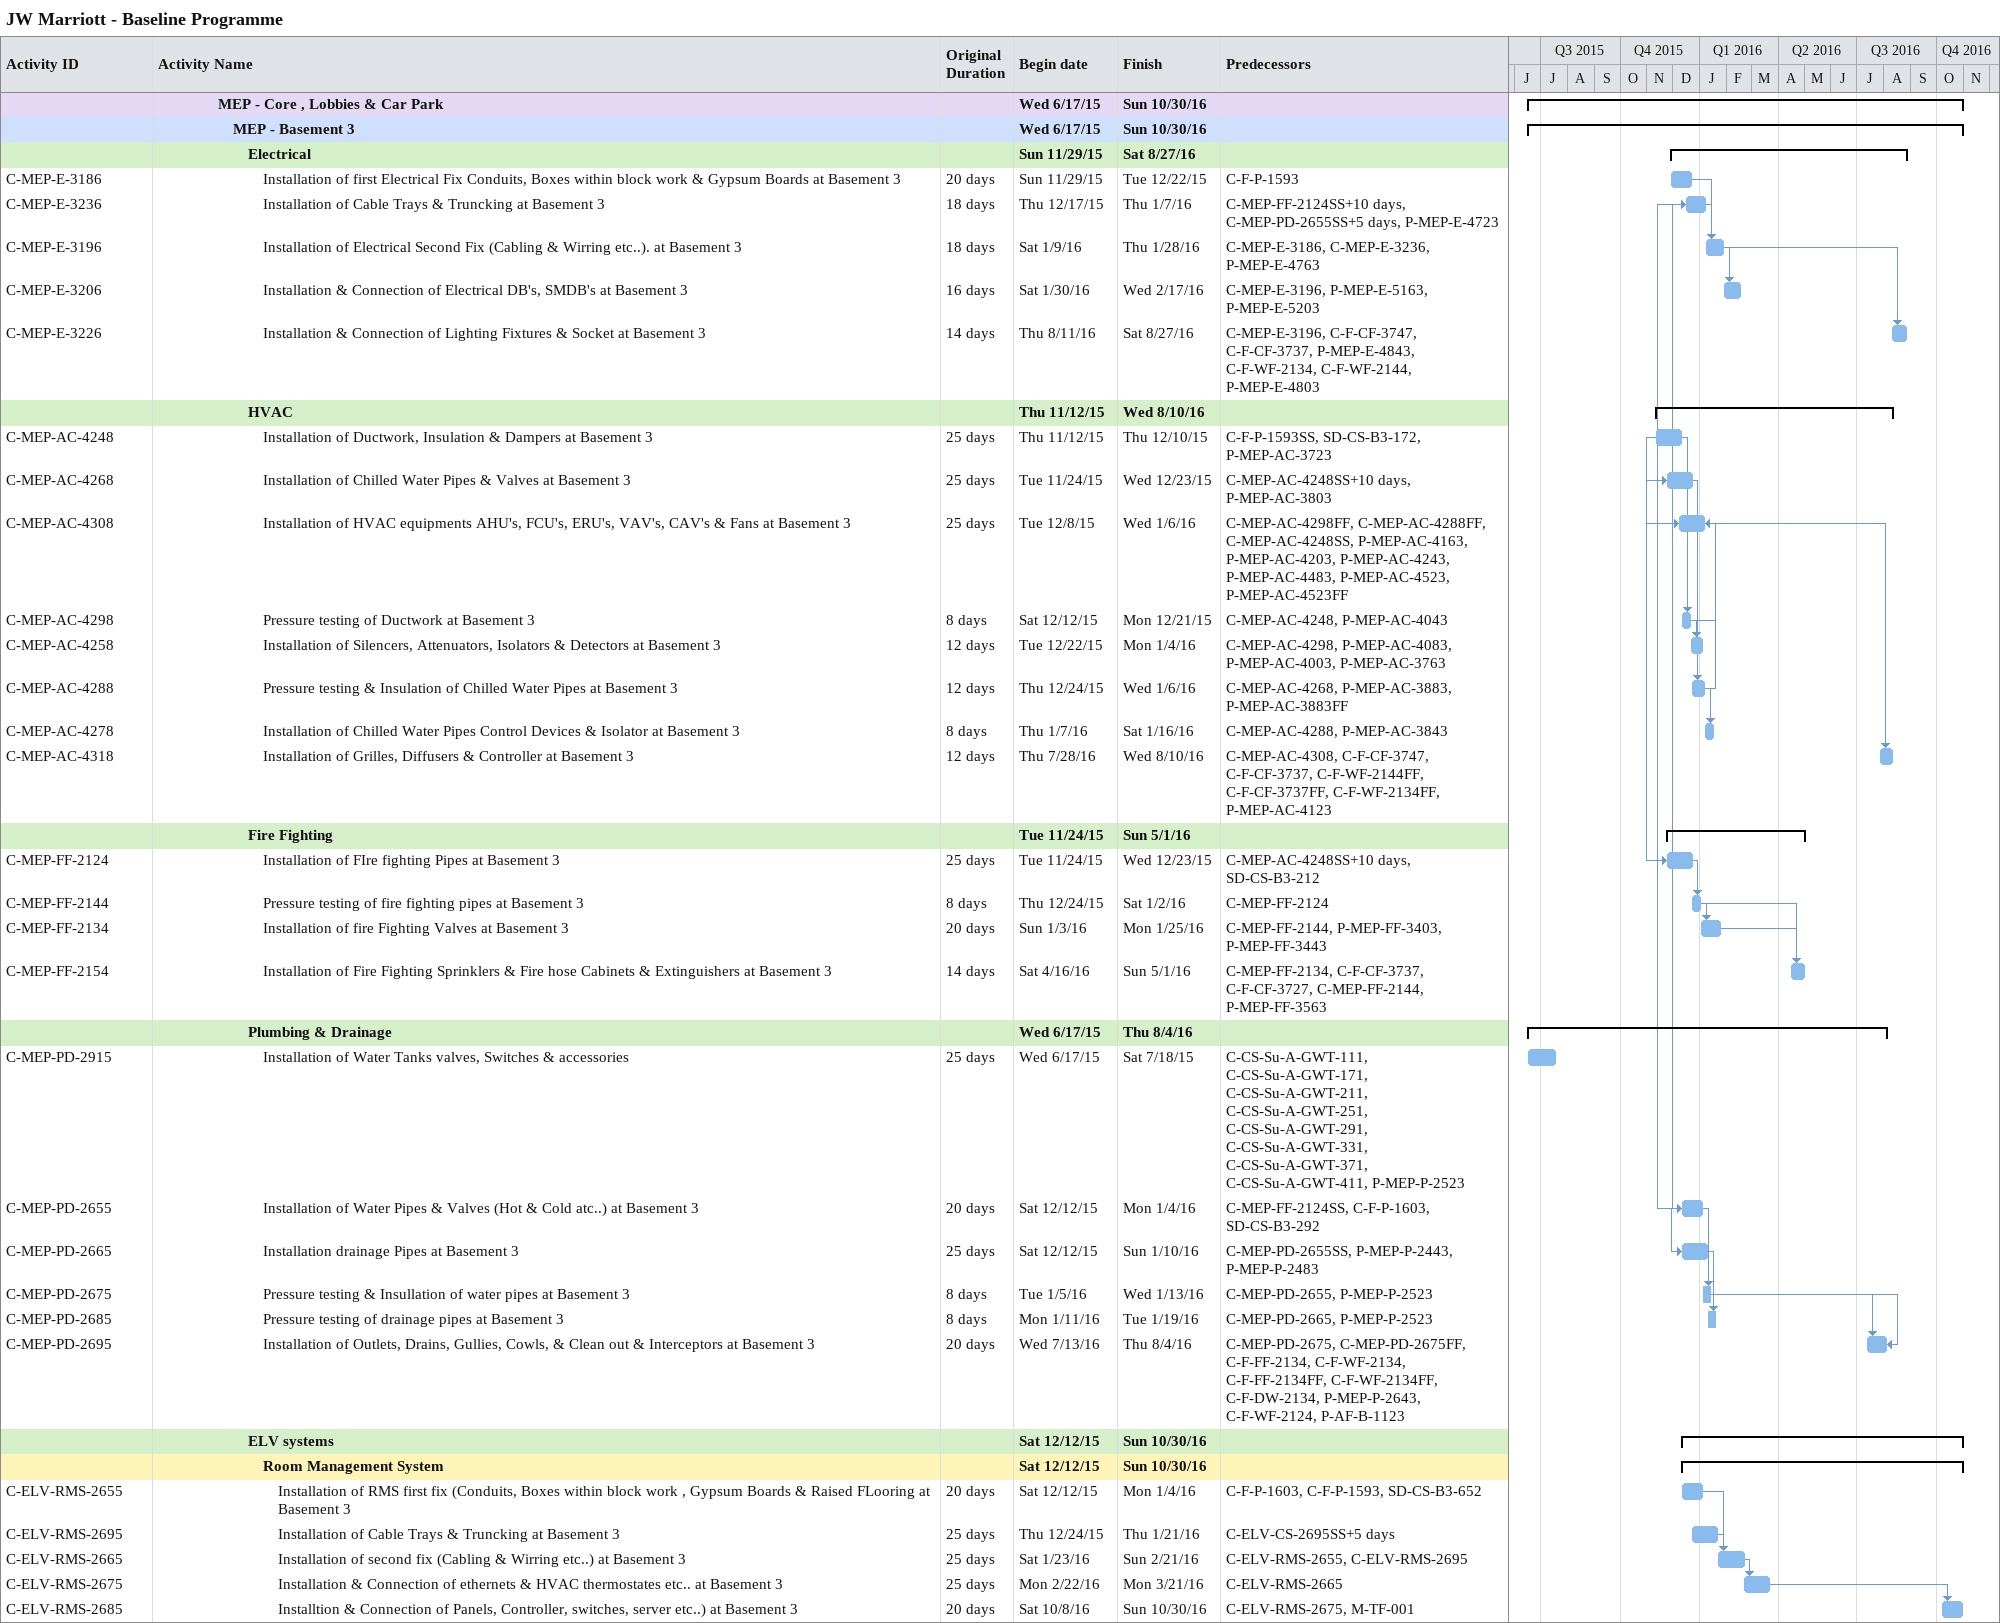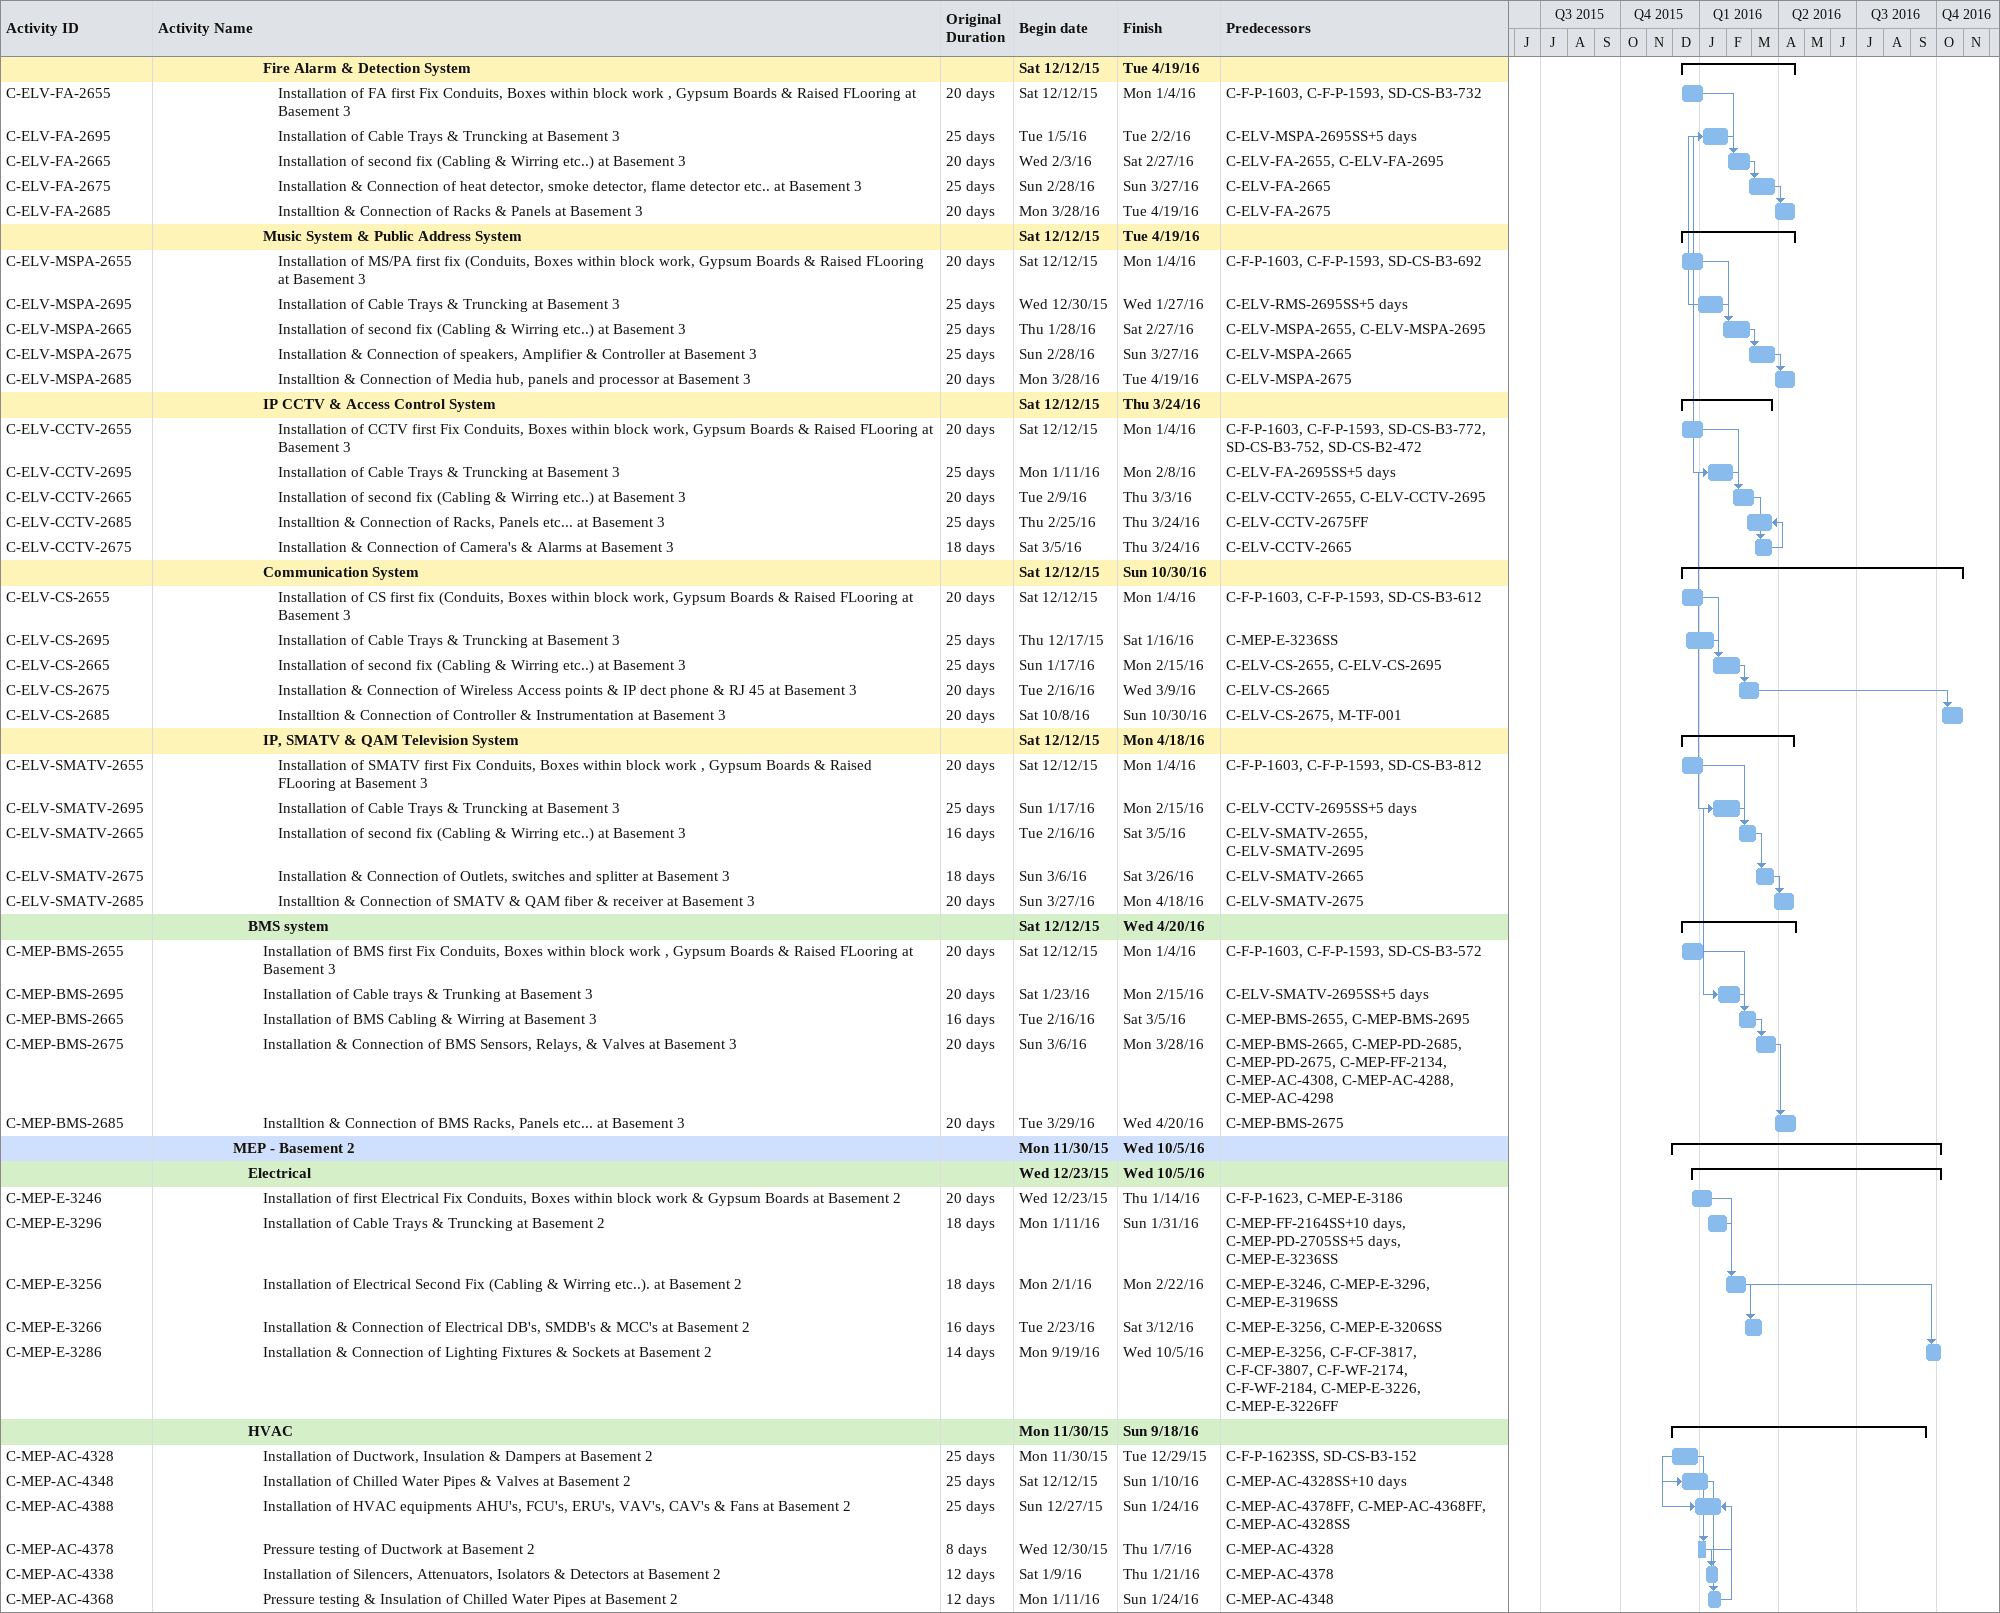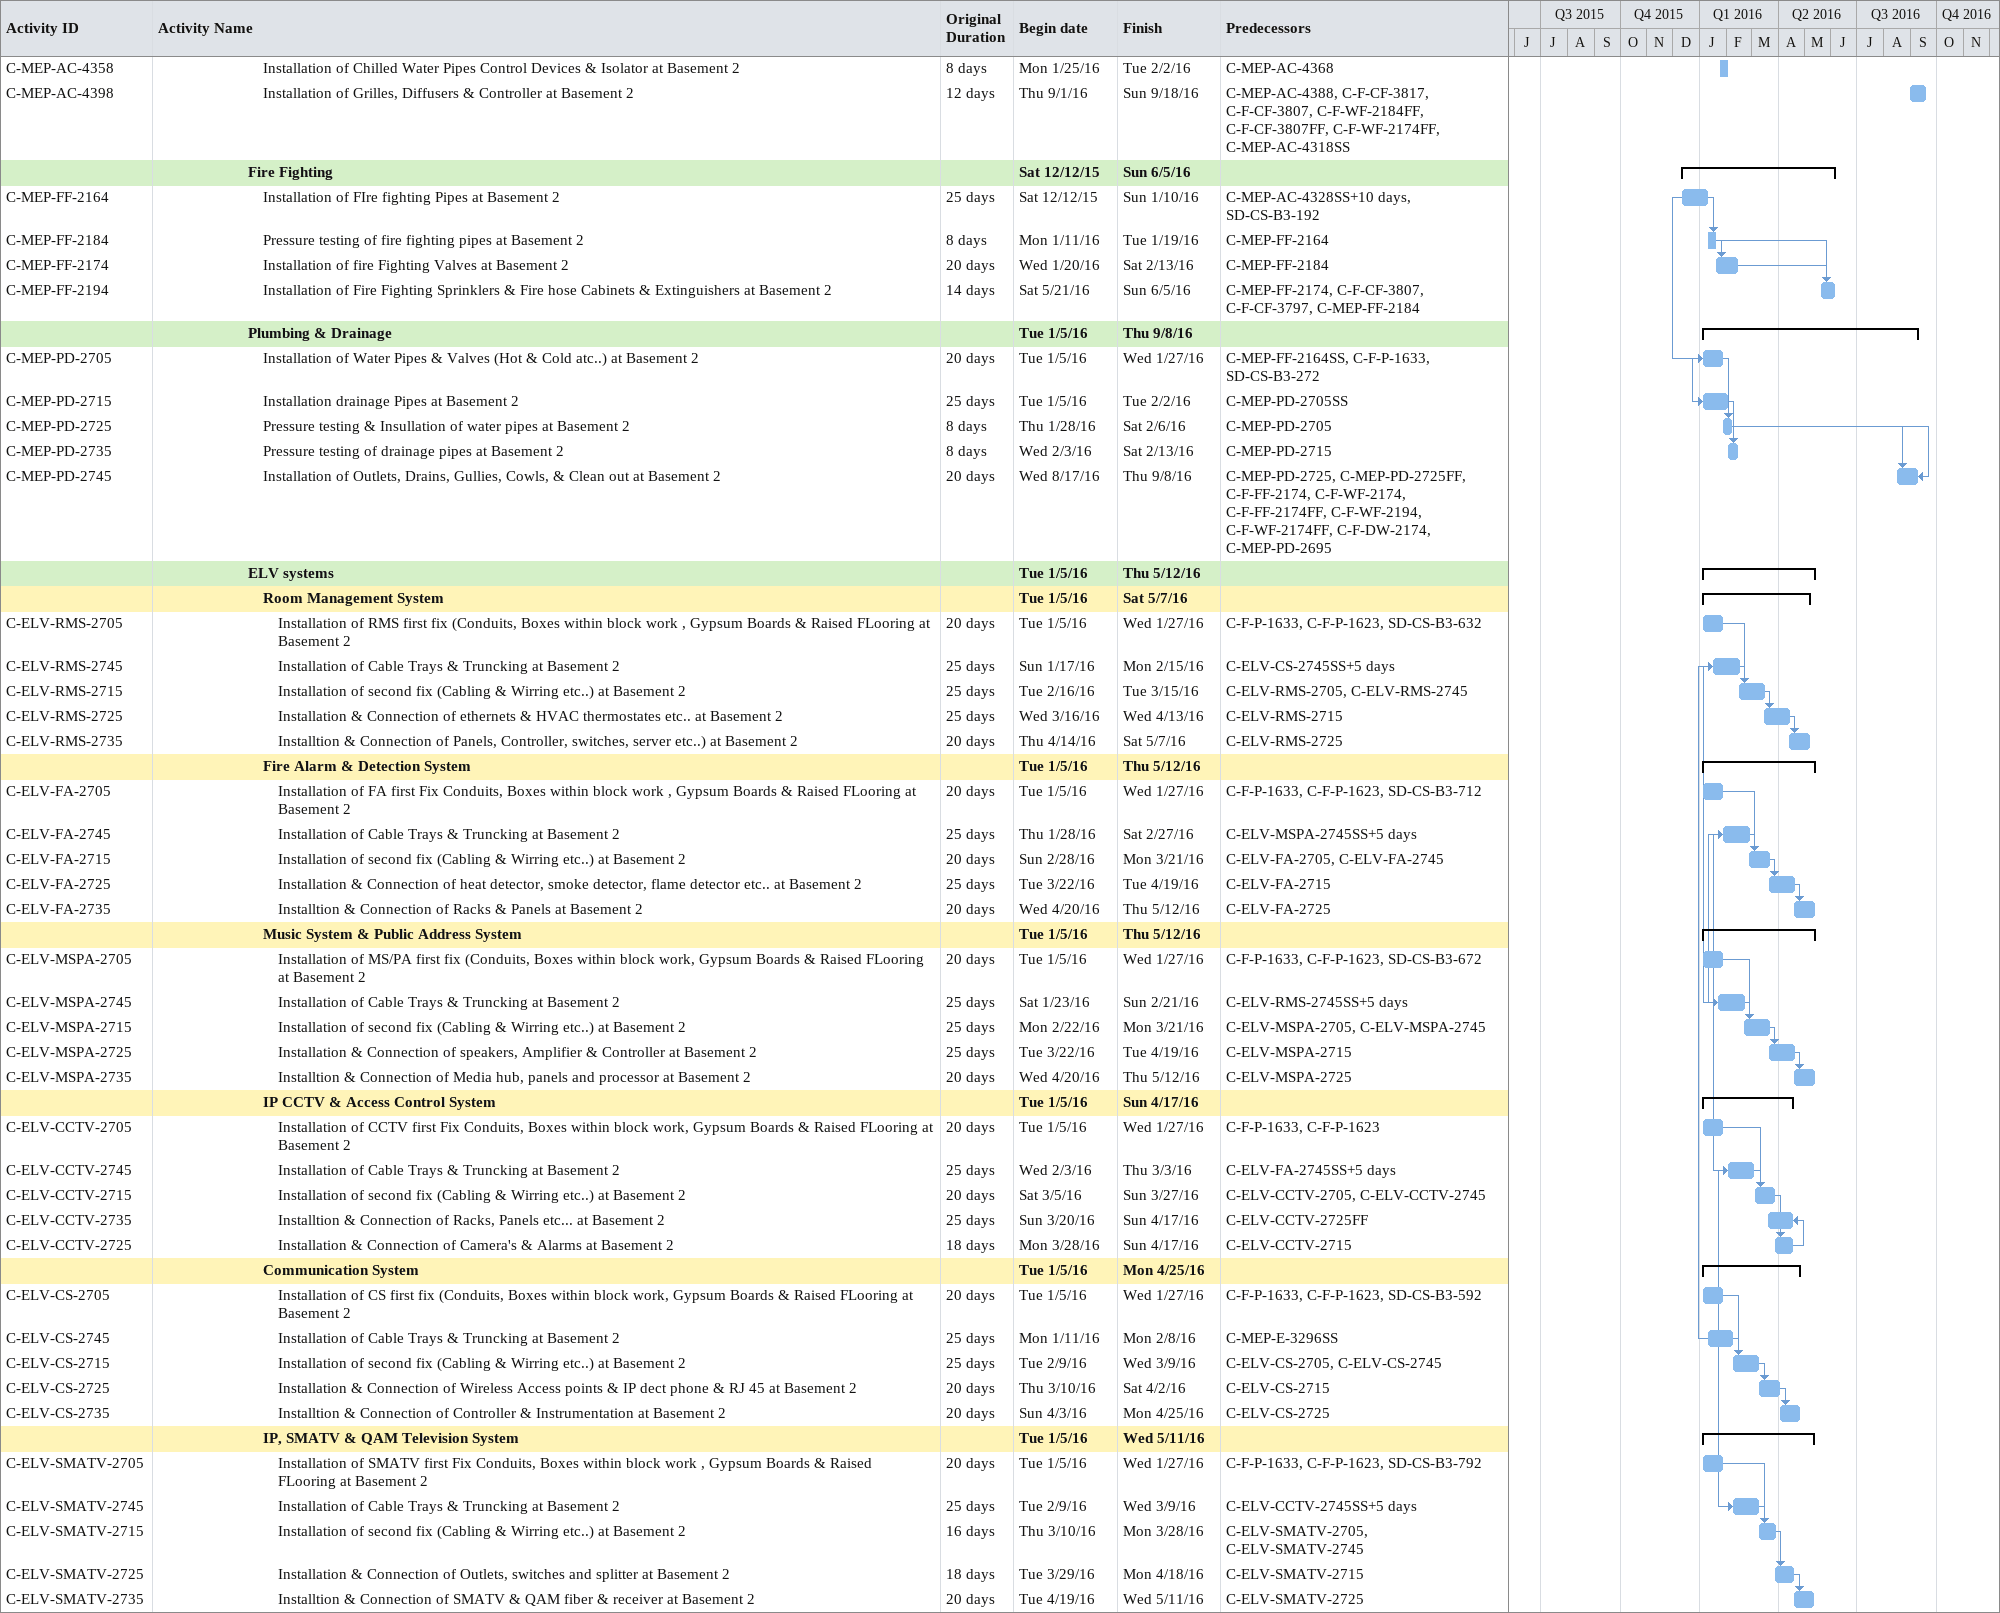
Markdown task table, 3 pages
JW Marriott - Baseline Programme

| ID | Level | Task | Original duration | Start | Finish | Predecessors |
|---|---|---|---|---|---|---|
|  | 5 | **MEP - Core , Lobbies & Car Park** |  | 2015-06-17 | 2016-10-30 |  |
|  | 6 | **MEP - Basement 3** |  | 2015-06-17 | 2016-10-30 |  |
|  | 7 | **Electrical** |  | 2015-11-29 | 2016-08-27 |  |
| C-MEP-E-3186 | 8 | Installation of first Electrical Fix Conduits, Boxes within block work & Gypsum Boards at Basement 3 | 20d | 2015-11-29 | 2015-12-22 | C-F-P-1593 |
| C-MEP-E-3236 | 8 | Installation of Cable Trays & Truncking at Basement 3 | 18d | 2015-12-17 | 2016-01-07 | C-MEP-FF-2124SS+10d, C-MEP-PD-2655SS+5d, P-MEP-E-4723 |
| C-MEP-E-3196 | 8 | Installation of Electrical Second Fix (Cabling & Wirring etc..). at Basement 3 | 18d | 2016-01-09 | 2016-01-28 | C-MEP-E-3186, C-MEP-E-3236, P-MEP-E-4763 |
| C-MEP-E-3206 | 8 | Installation & Connection of Electrical DB's, SMDB's at Basement 3 | 16d | 2016-01-30 | 2016-02-17 | C-MEP-E-3196, P-MEP-E-5163, P-MEP-E-5203 |
| C-MEP-E-3226 | 8 | Installation & Connection of Lighting Fixtures & Socket at Basement 3 | 14d | 2016-08-11 | 2016-08-27 | C-MEP-E-3196, C-F-CF-3747, C-F-CF-3737, P-MEP-E-4843, C-F-WF-2134, C-F-WF-2144, P-MEP-E-4803 |
|  | 7 | **HVAC** |  | 2015-11-12 | 2016-08-10 |  |
| C-MEP-AC-4248 | 8 | Installation of Ductwork, Insulation & Dampers at Basement 3 | 25d | 2015-11-12 | 2015-12-10 | C-F-P-1593SS, SD-CS-B3-172, P-MEP-AC-3723 |
| C-MEP-AC-4268 | 8 | Installation of Chilled Water Pipes & Valves at Basement 3 | 25d | 2015-11-24 | 2015-12-23 | C-MEP-AC-4248SS+10d, P-MEP-AC-3803 |
| C-MEP-AC-4308 | 8 | Installation of HVAC equipments AHU's, FCU's, ERU's, VAV's, CAV's & Fans at Basement 3 | 25d | 2015-12-08 | 2016-01-06 | C-MEP-AC-4298FF, C-MEP-AC-4288FF, C-MEP-AC-4248SS, P-MEP-AC-4163, P-MEP-AC-4203, P-MEP-AC-4243, P-MEP-AC-4483, P-MEP-AC-4523, P-MEP-AC-4523FF |
| C-MEP-AC-4298 | 8 | Pressure testing of Ductwork at Basement 3 | 8d | 2015-12-12 | 2015-12-21 | C-MEP-AC-4248, P-MEP-AC-4043 |
| C-MEP-AC-4258 | 8 | Installation of Silencers, Attenuators, Isolators & Detectors at Basement 3 | 12d | 2015-12-22 | 2016-01-04 | C-MEP-AC-4298, P-MEP-AC-4083, P-MEP-AC-4003, P-MEP-AC-3763 |
| C-MEP-AC-4288 | 8 | Pressure testing & Insulation of Chilled Water Pipes at Basement 3 | 12d | 2015-12-24 | 2016-01-06 | C-MEP-AC-4268, P-MEP-AC-3883, P-MEP-AC-3883FF |
| C-MEP-AC-4278 | 8 | Installation of Chilled Water Pipes Control Devices & Isolator at Basement 3 | 8d | 2016-01-07 | 2016-01-16 | C-MEP-AC-4288, P-MEP-AC-3843 |
| C-MEP-AC-4318 | 8 | Installation of Grilles, Diffusers & Controller at Basement 3 | 12d | 2016-07-28 | 2016-08-10 | C-MEP-AC-4308, C-F-CF-3747, C-F-CF-3737, C-F-WF-2144FF, C-F-CF-3737FF, C-F-WF-2134FF, P-MEP-AC-4123 |
|  | 7 | **Fire Fighting** |  | 2015-11-24 | 2016-05-01 |  |
| C-MEP-FF-2124 | 8 | Installation of FIre fighting Pipes at Basement 3 | 25d | 2015-11-24 | 2015-12-23 | C-MEP-AC-4248SS+10d, SD-CS-B3-212 |
| C-MEP-FF-2144 | 8 | Pressure testing of fire fighting pipes at Basement 3 | 8d | 2015-12-24 | 2016-01-02 | C-MEP-FF-2124 |
| C-MEP-FF-2134 | 8 | Installation of fire Fighting Valves at Basement 3 | 20d | 2016-01-03 | 2016-01-25 | C-MEP-FF-2144, P-MEP-FF-3403, P-MEP-FF-3443 |
| C-MEP-FF-2154 | 8 | Installation of Fire Fighting Sprinklers & Fire hose Cabinets & Extinguishers at Basement 3 | 14d | 2016-04-16 | 2016-05-01 | C-MEP-FF-2134, C-F-CF-3737, C-F-CF-3727, C-MEP-FF-2144, P-MEP-FF-3563 |
|  | 7 | **Plumbing & Drainage** |  | 2015-06-17 | 2016-08-04 |  |
| C-MEP-PD-2915 | 8 | Installation of Water Tanks valves, Switches & accessories | 25d | 2015-06-17 | 2015-07-18 | C-CS-Su-A-GWT-111, C-CS-Su-A-GWT-171, C-CS-Su-A-GWT-211, C-CS-Su-A-GWT-251, C-CS-Su-A-GWT-291, C-CS-Su-A-GWT-331, C-CS-Su-A-GWT-371, C-CS-Su-A-GWT-411, P-MEP-P-2523 |
| C-MEP-PD-2655 | 8 | Installation of Water Pipes & Valves (Hot & Cold atc..) at Basement 3 | 20d | 2015-12-12 | 2016-01-04 | C-MEP-FF-2124SS, C-F-P-1603, SD-CS-B3-292 |
| C-MEP-PD-2665 | 8 | Installation drainage Pipes at Basement 3 | 25d | 2015-12-12 | 2016-01-10 | C-MEP-PD-2655SS, P-MEP-P-2443, P-MEP-P-2483 |
| C-MEP-PD-2675 | 8 | Pressure testing & Insullation of water pipes at Basement 3 | 8d | 2016-01-05 | 2016-01-13 | C-MEP-PD-2655, P-MEP-P-2523 |
| C-MEP-PD-2685 | 8 | Pressure testing of drainage pipes at Basement 3 | 8d | 2016-01-11 | 2016-01-19 | C-MEP-PD-2665, P-MEP-P-2523 |
| C-MEP-PD-2695 | 8 | Installation of Outlets, Drains, Gullies, Cowls, & Clean out & Interceptors at Basement 3 | 20d | 2016-07-13 | 2016-08-04 | C-MEP-PD-2675, C-MEP-PD-2675FF, C-F-FF-2134, C-F-WF-2134, C-F-FF-2134FF, C-F-WF-2134FF, C-F-DW-2134, P-MEP-P-2643, C-F-WF-2124, P-AF-B-1123 |
|  | 7 | **ELV systems** |  | 2015-12-12 | 2016-10-30 |  |
|  | 8 | **Room Management System** |  | 2015-12-12 | 2016-10-30 |  |
| C-ELV-RMS-2655 | 9 | Installation of RMS first fix (Conduits, Boxes within block work , Gypsum Boards & Raised FLooring at Basement 3 | 20d | 2015-12-12 | 2016-01-04 | C-F-P-1603, C-F-P-1593, SD-CS-B3-652 |
| C-ELV-RMS-2695 | 9 | Installation of Cable Trays & Truncking at Basement 3 | 25d | 2015-12-24 | 2016-01-21 | C-ELV-CS-2695SS+5d |
| C-ELV-RMS-2665 | 9 | Installation of second fix (Cabling & Wirring etc..) at Basement 3 | 25d | 2016-01-23 | 2016-02-21 | C-ELV-RMS-2655, C-ELV-RMS-2695 |
| C-ELV-RMS-2675 | 9 | Installation & Connection of ethernets & HVAC thermostates etc.. at Basement 3 | 25d | 2016-02-22 | 2016-03-21 | C-ELV-RMS-2665 |
| C-ELV-RMS-2685 | 9 | Installtion & Connection of Panels, Controller, switches, server etc..) at Basement 3 | 20d | 2016-10-08 | 2016-10-30 | C-ELV-RMS-2675, M-TF-001 |
|  | 8 | **Fire Alarm & Detection System** |  | 2015-12-12 | 2016-04-19 |  |
| C-ELV-FA-2655 | 9 | Installation of FA first Fix Conduits, Boxes within block work , Gypsum Boards & Raised FLooring at Basement 3 | 20d | 2015-12-12 | 2016-01-04 | C-F-P-1603, C-F-P-1593, SD-CS-B3-732 |
| C-ELV-FA-2695 | 9 | Installation of Cable Trays & Truncking at Basement 3 | 25d | 2016-01-05 | 2016-02-02 | C-ELV-MSPA-2695SS+5d |
| C-ELV-FA-2665 | 9 | Installation of second fix (Cabling & Wirring etc..) at Basement 3 | 20d | 2016-02-03 | 2016-02-27 | C-ELV-FA-2655, C-ELV-FA-2695 |
| C-ELV-FA-2675 | 9 | Installation & Connection of heat detector, smoke detector, flame detector etc.. at Basement 3 | 25d | 2016-02-28 | 2016-03-27 | C-ELV-FA-2665 |
| C-ELV-FA-2685 | 9 | Installtion & Connection of Racks & Panels at Basement 3 | 20d | 2016-03-28 | 2016-04-19 | C-ELV-FA-2675 |
|  | 8 | **Music System & Public Address System** |  | 2015-12-12 | 2016-04-19 |  |
| C-ELV-MSPA-2655 | 9 | Installation of MS/PA first fix (Conduits, Boxes within block work, Gypsum Boards & Raised FLooring at Basement 3 | 20d | 2015-12-12 | 2016-01-04 | C-F-P-1603, C-F-P-1593, SD-CS-B3-692 |
| C-ELV-MSPA-2695 | 9 | Installation of Cable Trays & Truncking at Basement 3 | 25d | 2015-12-30 | 2016-01-27 | C-ELV-RMS-2695SS+5d |
| C-ELV-MSPA-2665 | 9 | Installation of second fix (Cabling & Wirring etc..) at Basement 3 | 25d | 2016-01-28 | 2016-02-27 | C-ELV-MSPA-2655, C-ELV-MSPA-2695 |
| C-ELV-MSPA-2675 | 9 | Installation & Connection of speakers, Amplifier & Controller at Basement 3 | 25d | 2016-02-28 | 2016-03-27 | C-ELV-MSPA-2665 |
| C-ELV-MSPA-2685 | 9 | Installtion & Connection of Media hub, panels and processor at Basement 3 | 20d | 2016-03-28 | 2016-04-19 | C-ELV-MSPA-2675 |
|  | 8 | **IP CCTV & Access Control System** |  | 2015-12-12 | 2016-03-24 |  |
| C-ELV-CCTV-2655 | 9 | Installation of CCTV first Fix Conduits, Boxes within block work, Gypsum Boards & Raised FLooring at Basement 3 | 20d | 2015-12-12 | 2016-01-04 | C-F-P-1603, C-F-P-1593, SD-CS-B3-772, SD-CS-B3-752, SD-CS-B2-472 |
| C-ELV-CCTV-2695 | 9 | Installation of Cable Trays & Truncking at Basement 3 | 25d | 2016-01-11 | 2016-02-08 | C-ELV-FA-2695SS+5d |
| C-ELV-CCTV-2665 | 9 | Installation of second fix (Cabling & Wirring etc..) at Basement 3 | 20d | 2016-02-09 | 2016-03-03 | C-ELV-CCTV-2655, C-ELV-CCTV-2695 |
| C-ELV-CCTV-2685 | 9 | Installtion & Connection of Racks, Panels etc... at Basement 3 | 25d | 2016-02-25 | 2016-03-24 | C-ELV-CCTV-2675FF |
| C-ELV-CCTV-2675 | 9 | Installation & Connection of Camera's & Alarms at Basement 3 | 18d | 2016-03-05 | 2016-03-24 | C-ELV-CCTV-2665 |
|  | 8 | **Communication System** |  | 2015-12-12 | 2016-10-30 |  |
| C-ELV-CS-2655 | 9 | Installation of CS first fix (Conduits, Boxes within block work, Gypsum Boards & Raised FLooring at Basement 3 | 20d | 2015-12-12 | 2016-01-04 | C-F-P-1603, C-F-P-1593, SD-CS-B3-612 |
| C-ELV-CS-2695 | 9 | Installation of Cable Trays & Truncking at Basement 3 | 25d | 2015-12-17 | 2016-01-16 | C-MEP-E-3236SS |
| C-ELV-CS-2665 | 9 | Installation of second fix (Cabling & Wirring etc..) at Basement 3 | 25d | 2016-01-17 | 2016-02-15 | C-ELV-CS-2655, C-ELV-CS-2695 |
| C-ELV-CS-2675 | 9 | Installation & Connection of Wireless Access points & IP dect phone & RJ 45 at Basement 3 | 20d | 2016-02-16 | 2016-03-09 | C-ELV-CS-2665 |
| C-ELV-CS-2685 | 9 | Installtion & Connection of Controller & Instrumentation at Basement 3 | 20d | 2016-10-08 | 2016-10-30 | C-ELV-CS-2675, M-TF-001 |
|  | 8 | **IP, SMATV & QAM Television System** |  | 2015-12-12 | 2016-04-18 |  |
| C-ELV-SMATV-2655 | 9 | Installation of SMATV first Fix Conduits, Boxes within block work , Gypsum Boards & Raised FLooring at Basement 3 | 20d | 2015-12-12 | 2016-01-04 | C-F-P-1603, C-F-P-1593, SD-CS-B3-812 |
| C-ELV-SMATV-2695 | 9 | Installation of Cable Trays & Truncking at Basement 3 | 25d | 2016-01-17 | 2016-02-15 | C-ELV-CCTV-2695SS+5d |
| C-ELV-SMATV-2665 | 9 | Installation of second fix (Cabling & Wirring etc..) at Basement 3 | 16d | 2016-02-16 | 2016-03-05 | C-ELV-SMATV-2655, C-ELV-SMATV-2695 |
| C-ELV-SMATV-2675 | 9 | Installation & Connection of Outlets, switches and splitter at Basement 3 | 18d | 2016-03-06 | 2016-03-26 | C-ELV-SMATV-2665 |
| C-ELV-SMATV-2685 | 9 | Installtion & Connection of SMATV & QAM fiber & receiver at Basement 3 | 20d | 2016-03-27 | 2016-04-18 | C-ELV-SMATV-2675 |
|  | 7 | **BMS system** |  | 2015-12-12 | 2016-04-20 |  |
| C-MEP-BMS-2655 | 8 | Installation of BMS first Fix Conduits, Boxes within block work , Gypsum Boards & Raised FLooring at Basement 3 | 20d | 2015-12-12 | 2016-01-04 | C-F-P-1603, C-F-P-1593, SD-CS-B3-572 |
| C-MEP-BMS-2695 | 8 | Installation of Cable trays & Trunking at Basement 3 | 20d | 2016-01-23 | 2016-02-15 | C-ELV-SMATV-2695SS+5d |
| C-MEP-BMS-2665 | 8 | Installation of BMS Cabling & Wirring at Basement 3 | 16d | 2016-02-16 | 2016-03-05 | C-MEP-BMS-2655, C-MEP-BMS-2695 |
| C-MEP-BMS-2675 | 8 | Installation & Connection of BMS Sensors, Relays, & Valves at Basement 3 | 20d | 2016-03-06 | 2016-03-28 | C-MEP-BMS-2665, C-MEP-PD-2685, C-MEP-PD-2675, C-MEP-FF-2134, C-MEP-AC-4308, C-MEP-AC-4288, C-MEP-AC-4298 |
| C-MEP-BMS-2685 | 8 | Installtion & Connection of BMS Racks, Panels etc... at Basement 3 | 20d | 2016-03-29 | 2016-04-20 | C-MEP-BMS-2675 |
|  | 6 | **MEP - Basement 2** |  | 2015-11-30 | 2016-10-05 |  |
|  | 7 | **Electrical** |  | 2015-12-23 | 2016-10-05 |  |
| C-MEP-E-3246 | 8 | Installation of first Electrical Fix Conduits, Boxes within block work & Gypsum Boards at Basement 2 | 20d | 2015-12-23 | 2016-01-14 | C-F-P-1623, C-MEP-E-3186 |
| C-MEP-E-3296 | 8 | Installation of Cable Trays & Truncking at Basement 2 | 18d | 2016-01-11 | 2016-01-31 | C-MEP-FF-2164SS+10d, C-MEP-PD-2705SS+5d, C-MEP-E-3236SS |
| C-MEP-E-3256 | 8 | Installation of Electrical Second Fix (Cabling & Wirring etc..). at Basement 2 | 18d | 2016-02-01 | 2016-02-22 | C-MEP-E-3246, C-MEP-E-3296, C-MEP-E-3196SS |
| C-MEP-E-3266 | 8 | Installation & Connection of Electrical DB's, SMDB's & MCC's at Basement 2 | 16d | 2016-02-23 | 2016-03-12 | C-MEP-E-3256, C-MEP-E-3206SS |
| C-MEP-E-3286 | 8 | Installation & Connection of Lighting Fixtures & Sockets at Basement 2 | 14d | 2016-09-19 | 2016-10-05 | C-MEP-E-3256, C-F-CF-3817, C-F-CF-3807, C-F-WF-2174, C-F-WF-2184, C-MEP-E-3226, C-MEP-E-3226FF |
|  | 7 | **HVAC** |  | 2015-11-30 | 2016-09-18 |  |
| C-MEP-AC-4328 | 8 | Installation of Ductwork, Insulation & Dampers at Basement 2 | 25d | 2015-11-30 | 2015-12-29 | C-F-P-1623SS, SD-CS-B3-152 |
| C-MEP-AC-4348 | 8 | Installation of Chilled Water Pipes & Valves at Basement 2 | 25d | 2015-12-12 | 2016-01-10 | C-MEP-AC-4328SS+10d |
| C-MEP-AC-4388 | 8 | Installation of HVAC equipments AHU's, FCU's, ERU's, VAV's, CAV's & Fans at Basement 2 | 25d | 2015-12-27 | 2016-01-24 | C-MEP-AC-4378FF, C-MEP-AC-4368FF, C-MEP-AC-4328SS |
| C-MEP-AC-4378 | 8 | Pressure testing of Ductwork at Basement 2 | 8d | 2015-12-30 | 2016-01-07 | C-MEP-AC-4328 |
| C-MEP-AC-4338 | 8 | Installation of Silencers, Attenuators, Isolators & Detectors at Basement 2 | 12d | 2016-01-09 | 2016-01-21 | C-MEP-AC-4378 |
| C-MEP-AC-4368 | 8 | Pressure testing & Insulation of Chilled Water Pipes at Basement 2 | 12d | 2016-01-11 | 2016-01-24 | C-MEP-AC-4348 |
| C-MEP-AC-4358 | 8 | Installation of Chilled Water Pipes Control Devices & Isolator at Basement 2 | 8d | 2016-01-25 | 2016-02-02 | C-MEP-AC-4368 |
| C-MEP-AC-4398 | 8 | Installation of Grilles, Diffusers & Controller at Basement 2 | 12d | 2016-09-01 | 2016-09-18 | C-MEP-AC-4388, C-F-CF-3817, C-F-CF-3807, C-F-WF-2184FF, C-F-CF-3807FF, C-F-WF-2174FF, C-MEP-AC-4318SS |
|  | 7 | **Fire Fighting** |  | 2015-12-12 | 2016-06-05 |  |
| C-MEP-FF-2164 | 8 | Installation of FIre fighting Pipes at Basement 2 | 25d | 2015-12-12 | 2016-01-10 | C-MEP-AC-4328SS+10d, SD-CS-B3-192 |
| C-MEP-FF-2184 | 8 | Pressure testing of fire fighting pipes at Basement 2 | 8d | 2016-01-11 | 2016-01-19 | C-MEP-FF-2164 |
| C-MEP-FF-2174 | 8 | Installation of fire Fighting Valves at Basement 2 | 20d | 2016-01-20 | 2016-02-13 | C-MEP-FF-2184 |
| C-MEP-FF-2194 | 8 | Installation of Fire Fighting Sprinklers & Fire hose Cabinets & Extinguishers at Basement 2 | 14d | 2016-05-21 | 2016-06-05 | C-MEP-FF-2174, C-F-CF-3807, C-F-CF-3797, C-MEP-FF-2184 |
|  | 7 | **Plumbing & Drainage** |  | 2016-01-05 | 2016-09-08 |  |
| C-MEP-PD-2705 | 8 | Installation of Water Pipes & Valves (Hot & Cold atc..) at Basement 2 | 20d | 2016-01-05 | 2016-01-27 | C-MEP-FF-2164SS, C-F-P-1633, SD-CS-B3-272 |
| C-MEP-PD-2715 | 8 | Installation drainage Pipes at Basement 2 | 25d | 2016-01-05 | 2016-02-02 | C-MEP-PD-2705SS |
| C-MEP-PD-2725 | 8 | Pressure testing & Insullation of water pipes at Basement 2 | 8d | 2016-01-28 | 2016-02-06 | C-MEP-PD-2705 |
| C-MEP-PD-2735 | 8 | Pressure testing of drainage pipes at Basement 2 | 8d | 2016-02-03 | 2016-02-13 | C-MEP-PD-2715 |
| C-MEP-PD-2745 | 8 | Installation of Outlets, Drains, Gullies, Cowls, & Clean out at Basement 2 | 20d | 2016-08-17 | 2016-09-08 | C-MEP-PD-2725, C-MEP-PD-2725FF, C-F-FF-2174, C-F-WF-2174, C-F-FF-2174FF, C-F-WF-2194, C-F-WF-2174FF, C-F-DW-2174, C-MEP-PD-2695 |
|  | 7 | **ELV systems** |  | 2016-01-05 | 2016-05-12 |  |
|  | 8 | **Room Management System** |  | 2016-01-05 | 2016-05-07 |  |
| C-ELV-RMS-2705 | 9 | Installation of RMS first fix (Conduits, Boxes within block work , Gypsum Boards & Raised FLooring at Basement 2 | 20d | 2016-01-05 | 2016-01-27 | C-F-P-1633, C-F-P-1623, SD-CS-B3-632 |
| C-ELV-RMS-2745 | 9 | Installation of Cable Trays & Truncking at Basement 2 | 25d | 2016-01-17 | 2016-02-15 | C-ELV-CS-2745SS+5d |
| C-ELV-RMS-2715 | 9 | Installation of second fix (Cabling & Wirring etc..) at Basement 2 | 25d | 2016-02-16 | 2016-03-15 | C-ELV-RMS-2705, C-ELV-RMS-2745 |
| C-ELV-RMS-2725 | 9 | Installation & Connection of ethernets & HVAC thermostates etc.. at Basement 2 | 25d | 2016-03-16 | 2016-04-13 | C-ELV-RMS-2715 |
| C-ELV-RMS-2735 | 9 | Installtion & Connection of Panels, Controller, switches, server etc..) at Basement 2 | 20d | 2016-04-14 | 2016-05-07 | C-ELV-RMS-2725 |
|  | 8 | **Fire Alarm & Detection System** |  | 2016-01-05 | 2016-05-12 |  |
| C-ELV-FA-2705 | 9 | Installation of FA first Fix Conduits, Boxes within block work , Gypsum Boards & Raised FLooring at Basement 2 | 20d | 2016-01-05 | 2016-01-27 | C-F-P-1633, C-F-P-1623, SD-CS-B3-712 |
| C-ELV-FA-2745 | 9 | Installation of Cable Trays & Truncking at Basement 2 | 25d | 2016-01-28 | 2016-02-27 | C-ELV-MSPA-2745SS+5d |
| C-ELV-FA-2715 | 9 | Installation of second fix (Cabling & Wirring etc..) at Basement 2 | 20d | 2016-02-28 | 2016-03-21 | C-ELV-FA-2705, C-ELV-FA-2745 |
| C-ELV-FA-2725 | 9 | Installation & Connection of heat detector, smoke detector, flame detector etc.. at Basement 2 | 25d | 2016-03-22 | 2016-04-19 | C-ELV-FA-2715 |
| C-ELV-FA-2735 | 9 | Installtion & Connection of Racks & Panels at Basement 2 | 20d | 2016-04-20 | 2016-05-12 | C-ELV-FA-2725 |
|  | 8 | **Music System & Public Address System** |  | 2016-01-05 | 2016-05-12 |  |
| C-ELV-MSPA-2705 | 9 | Installation of MS/PA first fix (Conduits, Boxes within block work, Gypsum Boards & Raised FLooring at Basement 2 | 20d | 2016-01-05 | 2016-01-27 | C-F-P-1633, C-F-P-1623, SD-CS-B3-672 |
| C-ELV-MSPA-2745 | 9 | Installation of Cable Trays & Truncking at Basement 2 | 25d | 2016-01-23 | 2016-02-21 | C-ELV-RMS-2745SS+5d |
| C-ELV-MSPA-2715 | 9 | Installation of second fix (Cabling & Wirring etc..) at Basement 2 | 25d | 2016-02-22 | 2016-03-21 | C-ELV-MSPA-2705, C-ELV-MSPA-2745 |
| C-ELV-MSPA-2725 | 9 | Installation & Connection of speakers, Amplifier & Controller at Basement 2 | 25d | 2016-03-22 | 2016-04-19 | C-ELV-MSPA-2715 |
| C-ELV-MSPA-2735 | 9 | Installtion & Connection of Media hub, panels and processor at Basement 2 | 20d | 2016-04-20 | 2016-05-12 | C-ELV-MSPA-2725 |
|  | 8 | **IP CCTV & Access Control System** |  | 2016-01-05 | 2016-04-17 |  |
| C-ELV-CCTV-2705 | 9 | Installation of CCTV first Fix Conduits, Boxes within block work, Gypsum Boards & Raised FLooring at Basement 2 | 20d | 2016-01-05 | 2016-01-27 | C-F-P-1633, C-F-P-1623 |
| C-ELV-CCTV-2745 | 9 | Installation of Cable Trays & Truncking at Basement 2 | 25d | 2016-02-03 | 2016-03-03 | C-ELV-FA-2745SS+5d |
| C-ELV-CCTV-2715 | 9 | Installation of second fix (Cabling & Wirring etc..) at Basement 2 | 20d | 2016-03-05 | 2016-03-27 | C-ELV-CCTV-2705, C-ELV-CCTV-2745 |
| C-ELV-CCTV-2735 | 9 | Installtion & Connection of Racks, Panels etc... at Basement 2 | 25d | 2016-03-20 | 2016-04-17 | C-ELV-CCTV-2725FF |
| C-ELV-CCTV-2725 | 9 | Installation & Connection of Camera's & Alarms at Basement 2 | 18d | 2016-03-28 | 2016-04-17 | C-ELV-CCTV-2715 |
|  | 8 | **Communication System** |  | 2016-01-05 | 2016-04-25 |  |
| C-ELV-CS-2705 | 9 | Installation of CS first fix (Conduits, Boxes within block work, Gypsum Boards & Raised FLooring at Basement 2 | 20d | 2016-01-05 | 2016-01-27 | C-F-P-1633, C-F-P-1623, SD-CS-B3-592 |
| C-ELV-CS-2745 | 9 | Installation of Cable Trays & Truncking at Basement 2 | 25d | 2016-01-11 | 2016-02-08 | C-MEP-E-3296SS |
| C-ELV-CS-2715 | 9 | Installation of second fix (Cabling & Wirring etc..) at Basement 2 | 25d | 2016-02-09 | 2016-03-09 | C-ELV-CS-2705, C-ELV-CS-2745 |
| C-ELV-CS-2725 | 9 | Installation & Connection of Wireless Access points & IP dect phone & RJ 45 at Basement 2 | 20d | 2016-03-10 | 2016-04-02 | C-ELV-CS-2715 |
| C-ELV-CS-2735 | 9 | Installtion & Connection of Controller & Instrumentation at Basement 2 | 20d | 2016-04-03 | 2016-04-25 | C-ELV-CS-2725 |
|  | 8 | **IP, SMATV & QAM Television System** |  | 2016-01-05 | 2016-05-11 |  |
| C-ELV-SMATV-2705 | 9 | Installation of SMATV first Fix Conduits, Boxes within block work , Gypsum Boards & Raised FLooring at Basement 2 | 20d | 2016-01-05 | 2016-01-27 | C-F-P-1633, C-F-P-1623, SD-CS-B3-792 |
| C-ELV-SMATV-2745 | 9 | Installation of Cable Trays & Truncking at Basement 2 | 25d | 2016-02-09 | 2016-03-09 | C-ELV-CCTV-2745SS+5d |
| C-ELV-SMATV-2715 | 9 | Installation of second fix (Cabling & Wirring etc..) at Basement 2 | 16d | 2016-03-10 | 2016-03-28 | C-ELV-SMATV-2705, C-ELV-SMATV-2745 |
| C-ELV-SMATV-2725 | 9 | Installation & Connection of Outlets, switches and splitter at Basement 2 | 18d | 2016-03-29 | 2016-04-18 | C-ELV-SMATV-2715 |
| C-ELV-SMATV-2735 | 9 | Installtion & Connection of SMATV & QAM fiber & receiver at Basement 2 | 20d | 2016-04-19 | 2016-05-11 | C-ELV-SMATV-2725 |
